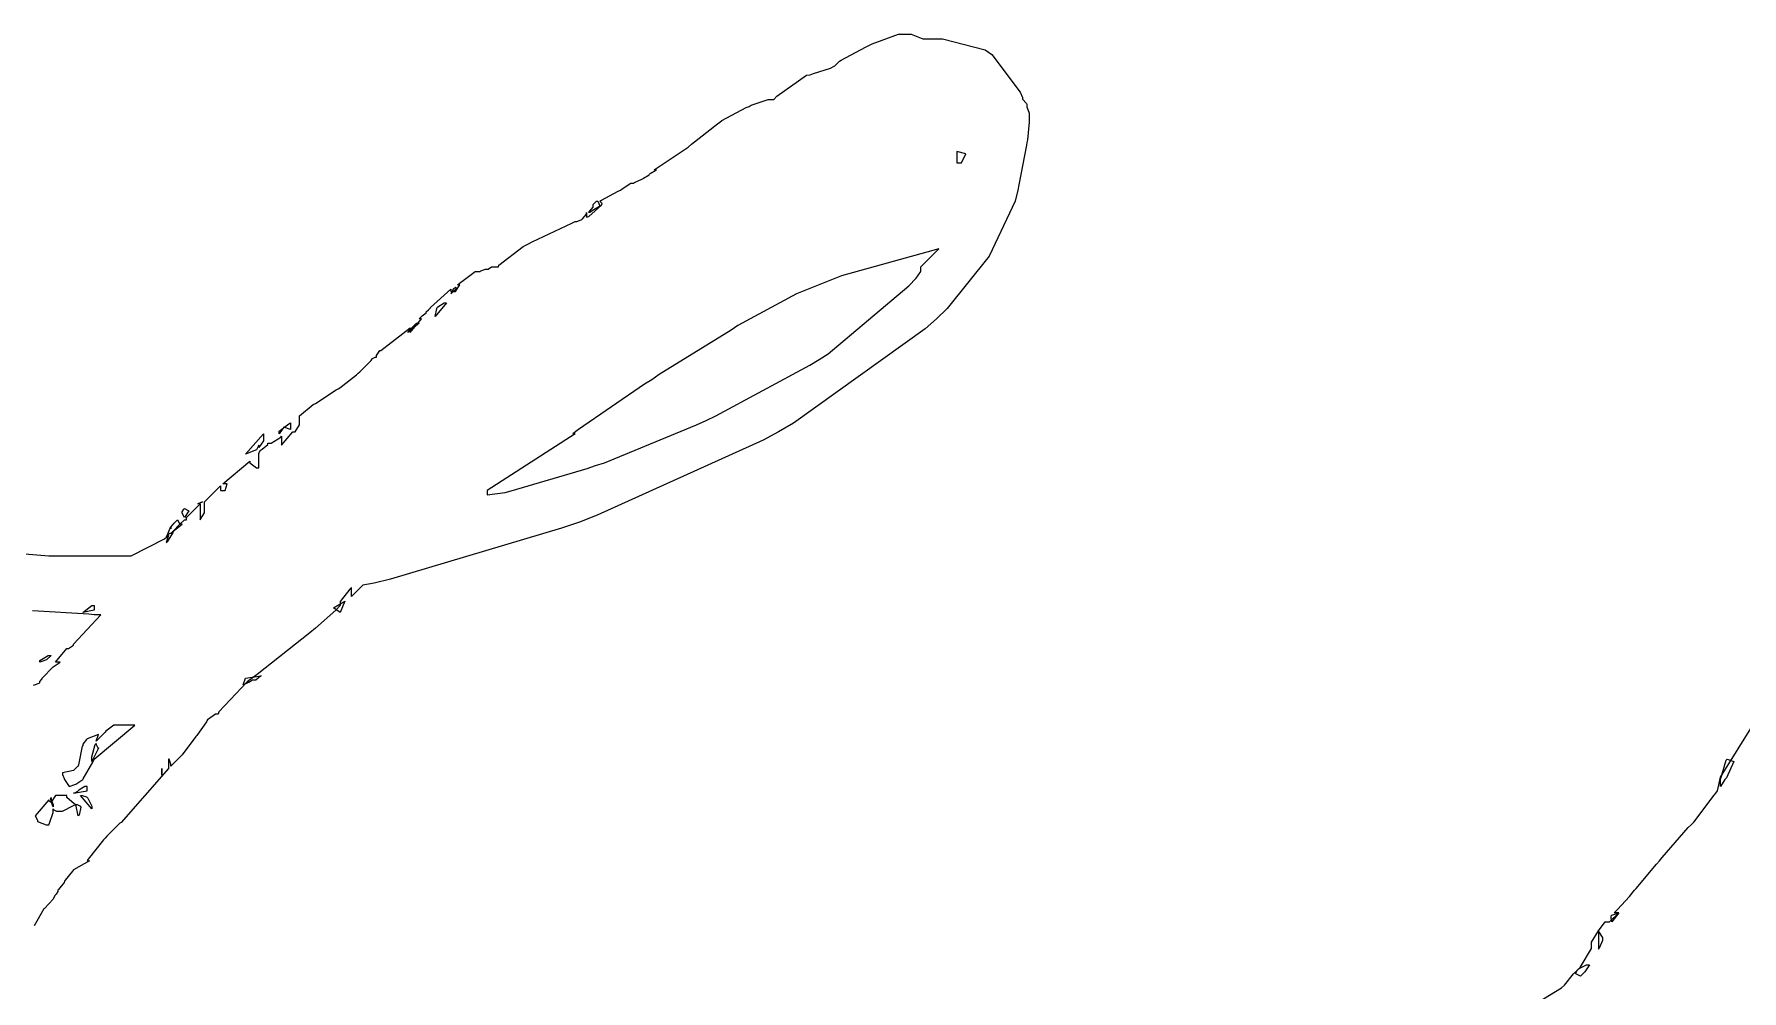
# Model space of a CAD drawing. Extents: x 103 to 248, y 22 to 332.
# Drawn here: x 154.92 to 181.59, y 144.48 to 159.42 of the extents above; entities that cross this region are included whole.
import ezdxf

# ---------------------------------------------------------------- set-up
doc = ezdxf.new("R2010")
doc.units = 0
doc.header["$MEASUREMENT"] = 0

msp = doc.modelspace()

# ---------------------------------------------------------------- linework, layer by layer
at = {"color": 7}
for points in [[(151.883, 151.546), (155.153, 151.271), (156.245, 151.271), (156.439, 151.271), (156.96, 151.536), (157.022, 151.588), (156.986, 151.482), (157.012, 151.5), (157.1, 151.642), (157.092, 151.658), (157.233, 151.765), (157.198, 151.765), (157.269, 151.835), (157.303, 151.835), (157.303, 151.871), (157.515, 152.083), (157.515, 151.835), (157.523, 151.845), (157.585, 151.944), (157.585, 151.977), (157.585, 152.013), (157.585, 152.091), (157.585, 152.117), (157.832, 152.364), (157.832, 152.294), (157.904, 152.294), (157.938, 152.4), (157.868, 152.4), (158.291, 152.753), (158.291, 152.727), (158.397, 152.647), (158.433, 152.647), (158.433, 152.859), (158.433, 152.877), (158.458, 152.921), (158.467, 152.929), (158.484, 152.939), (158.574, 153.012), (158.574, 153.035), (158.626, 153.035), (158.776, 153.124), (158.786, 153.142), (158.786, 152.999), (158.962, 153.212), (158.997, 153.212), (159.067, 153.318), (159.067, 153.458), (159.279, 153.635), (159.314, 153.653), (159.64, 153.865), (159.668, 153.881), (159.694, 153.899), (159.957, 154.102), (159.985, 154.128), (160.011, 154.146), (160.187, 154.324), (160.197, 154.34), (160.197, 154.35), (160.249, 154.376), (160.267, 154.376), (160.267, 154.402), (160.32, 154.481), (160.338, 154.481), (160.796, 154.833), (160.796, 154.763), (160.973, 154.976), (160.937, 154.976), (160.973, 155.01), (160.981, 155.02), (161.043, 155.067), (161.043, 155.082), (161.043, 155.082), (161.079, 155.116), (161.079, 155.116), (161.079, 155.116), (161.113, 155.144), (161.113, 155.152), (161.432, 155.435), (161.432, 155.399), (161.502, 155.399), (161.572, 155.505), (161.536, 155.505), (161.58, 155.54), (161.812, 155.715), (161.889, 155.715), (161.897, 155.725), (161.971, 155.751), (161.995, 155.751), (162.012, 155.751), (162.065, 155.787), (162.065, 155.787), (162.172, 155.787), (162.18, 155.813), (162.559, 156.106), (162.631, 156.14), (162.701, 156.176), (163.318, 156.466), (163.372, 156.493), (163.398, 156.493), (163.467, 156.519), (163.477, 156.527), (163.485, 156.537), (163.548, 156.61), (163.548, 156.633), (163.548, 156.563), (163.583, 156.573), (163.785, 156.748), (163.795, 156.774), (163.759, 156.81), (163.785, 156.828), (164.042, 156.97), (164.078, 156.986), (164.104, 157.004), (164.241, 157.092), (164.288, 157.092), (164.297, 157.102), (164.412, 157.154), (164.43, 157.163), (164.439, 157.172), (164.525, 157.225), (164.535, 157.233), (164.543, 157.243), (164.632, 157.295), (164.641, 157.303), (164.607, 157.303), (165.136, 157.656), (165.188, 157.7), (165.593, 158.018), (165.629, 158.044), (165.664, 158.072), (166.044, 158.274), (166.088, 158.291), (166.122, 158.309), (166.387, 158.397), (166.475, 158.397), (166.519, 158.451), (166.987, 158.778), (167.04, 158.786), (167.092, 158.804), (167.357, 158.89), (167.357, 158.89), (167.357, 158.89), (167.419, 158.918), (167.429, 158.926), (167.499, 158.997), (167.525, 159.015), (167.904, 159.217), (167.958, 159.243), (168.01, 159.271), (168.42, 159.42), (168.558, 159.42), (168.618, 159.42), (168.777, 159.359), (168.804, 159.349), (168.804, 159.349), (168.84, 159.349), (168.84, 159.349), (168.874, 159.349), (169.111, 159.349), (169.773, 159.174), (169.827, 159.139), (169.879, 159.104), (170.32, 158.513), (170.356, 158.433), (170.356, 158.407), (170.418, 158.337), (170.428, 158.327), (170.428, 158.283), (170.462, 158.184), (170.462, 158.151), (170.462, 158.046), (170.436, 157.772), (170.428, 157.728), (170.418, 157.684), (170.302, 157.066), (170.285, 156.986), (170.241, 156.81), (169.835, 155.955), (169.183, 155.135), (169.017, 154.976), (168.84, 154.817), (166.784, 153.344), (166.547, 153.212), (166.309, 153.079), (163.715, 151.907), (163.442, 151.801), (163.16, 151.704), (160.486, 150.91), (160.231, 150.848), (160.055, 150.813), (159.879, 150.636), (159.879, 150.777), (159.851, 150.75), (159.702, 150.56), (159.702, 150.496), (159.632, 150.424), (159.315, 150.143), (159.227, 150.072), (158.405, 149.419), (158.327, 149.365), (158.247, 149.305), (157.806, 148.838), (157.798, 148.802), (157.754, 148.802), (157.63, 148.714), (157.621, 148.696), (157.612, 148.679), (157.462, 148.467), (157.445, 148.449), (157.233, 148.167), (157.056, 147.99), (157.056, 148.018), (157.03, 148.096), (157.022, 148.096), (157.022, 147.954), (156.281, 147.108), (156.263, 147.1), (156.06, 146.897), (156.034, 146.862), (156.006, 146.836), (155.768, 146.536), (155.751, 146.509), (155.787, 146.509), (155.539, 146.367), (155.521, 146.351), (155.407, 146.208), (155.399, 146.19), (155.389, 146.174), (155.301, 146.06), (155.292, 146.05), (155.292, 146.033), (155.266, 145.989), (155.258, 145.98), (155.248, 145.971), (155.222, 145.91), (155.222, 145.91), (155.082, 145.767), (155.072, 145.759), (154.922, 145.495)], [(154.914, 149.253), (155, 149.287), (155.01, 149.295), (155.01, 149.313), (155.046, 149.353), (155.046, 149.365), (155.222, 149.542), (155.328, 149.614), (155.258, 149.614), (155.435, 149.824), (155.461, 149.824), (155.539, 149.878), (155.539, 149.895), (155.964, 150.354), (155.858, 150.354), (155.777, 150.363), (154.896, 150.416)], [(178.399, 144.296), (178.778, 144.525), (178.822, 144.569), (178.965, 144.745), (179.035, 144.815), (179.069, 144.843), (179.247, 145.141), (179.247, 145.238), (179.352, 145.415), (179.352, 145.132), (179.37, 145.15), (179.423, 145.27), (179.423, 145.308), (179.414, 145.318), (179.36, 145.407), (179.352, 145.415), (179.458, 145.557), (179.528, 145.557), (179.67, 145.697), (179.6, 145.697), (179.652, 145.751), (179.837, 145.954), (179.917, 146.05), (179.917, 146.05), (179.943, 146.078), (180.261, 146.456), (180.305, 146.509), (180.35, 146.563), (180.755, 147.028), (180.799, 147.072), (180.843, 147.116), (181.16, 147.533), (181.187, 147.567), (181.213, 147.603), (181.258, 147.814), (181.258, 147.814), (181.787, 148.66)]]:
    msp.add_lwpolyline(points, dxfattribs=at)
for points in [[(169.333, 157.585), (169.333, 157.409), (169.404, 157.409), (169.474, 157.551), (169.333, 157.585)], [(163.548, 156.597), (163.548, 156.597), (163.548, 156.597), (163.548, 156.597), (163.548, 156.597), (163.548, 156.597), (163.548, 156.597)], [(163.583, 156.633), (163.591, 156.643), (163.653, 156.716), (163.653, 156.74), (163.653, 156.758), (163.707, 156.81), (163.725, 156.81), (163.759, 156.74), (163.75, 156.731), (163.661, 156.679), (163.653, 156.669), (163.653, 156.669), (163.599, 156.633), (163.583, 156.633)], [(168.768, 155.715), (168.768, 155.787), (169.051, 156.068), (167.533, 155.645), (166.828, 155.363), (165.912, 154.869), (165.806, 154.799), (164.685, 154.103), (164.571, 154.023), (164.455, 153.953), (163.424, 153.247), (163.336, 153.176), (163.372, 153.176), (161.995, 152.294), (161.995, 152.224), (162.278, 152.26), (162.374, 152.286), (163.557, 152.638), (163.689, 152.683), (163.829, 152.727), (165.267, 153.318), (165.417, 153.388), (165.567, 153.46), (167.039, 154.252), (167.181, 154.34), (167.321, 154.428), (168.582, 155.488), (168.698, 155.611), (168.768, 155.715)], [(161.183, 155.01), (161.183, 155.01), (161.21, 155.135), (161.219, 155.152), (161.228, 155.162), (161.327, 155.222), (161.36, 155.222), (161.183, 155.01)], [(161.432, 155.363), (161.432, 155.363), (161.432, 155.363), (161.432, 155.363), (161.44, 155.373), (161.466, 155.419), (161.466, 155.435), (161.502, 155.469), (161.536, 155.435), (161.51, 155.435), (161.44, 155.373), (161.432, 155.363)], [(160.76, 154.763), (160.769, 154.781), (160.894, 154.905), (160.937, 154.905), (160.76, 154.763)], [(158.503, 153.176), (158.503, 153.07), (158.433, 152.965), (158.433, 152.999), (158.397, 152.929), (158.221, 152.859), (158.503, 153.176)], [(158.82, 153.282), (158.75, 153.176), (158.75, 153.22), (158.899, 153.336), (158.926, 153.352), (158.926, 153.246), (158.82, 153.282)], [(157.551, 152.117), (157.479, 152.083), (157.551, 152.117)], [(157.056, 151.624), (157.038, 151.624), (156.986, 151.572), (156.986, 151.554), (157.056, 151.73), (157.056, 151.694), (157.056, 151.722), (157.109, 151.784), (157.127, 151.801), (157.163, 151.835), (157.198, 151.765), (157.092, 151.658), (157.056, 151.624)], [(157.269, 151.871), (157.233, 151.941), (157.233, 151.959), (157.259, 152.003), (157.269, 152.011), (157.339, 151.977), (157.269, 151.871)], [(155.681, 150.39), (155.822, 150.496), (155.858, 150.496), (155.858, 150.424), (155.681, 150.39)], [(159.596, 150.46), (159.772, 150.566), (159.702, 150.39), (159.596, 150.46)], [(155.01, 149.614), (155.01, 149.64), (155.142, 149.718), (155.186, 149.718), (155.116, 149.648), (155.01, 149.614)], [(158.221, 149.365), (158.467, 149.401), (158.458, 149.393), (158.385, 149.331), (158.361, 149.331), (158.335, 149.331), (158.276, 149.295), (158.257, 149.295), (158.247, 149.287), (158.185, 149.261), (158.185, 149.261), (158.221, 149.365)], [(155.575, 147.708), (155.681, 147.778), (155.689, 147.788), (155.84, 148.052), (155.858, 148.096), (156.493, 148.626), (156.493, 148.626), (156.385, 148.626), (156.351, 148.626), (156.315, 148.626), (156.236, 148.626), (156.21, 148.626), (156.166, 148.626), (156.042, 148.537), (156.034, 148.519), (155.892, 148.379), (155.928, 148.483), (155.751, 148.413), (155.742, 148.405), (155.681, 148.332), (155.681, 148.307), (155.671, 148.299), (155.619, 148.034), (155.611, 147.99), (155.601, 147.982), (155.539, 147.92), (155.539, 147.92), (155.363, 147.884), (155.363, 147.858), (155.389, 147.796), (155.399, 147.778), (155.469, 147.673), (155.575, 147.708)], [(155.822, 148.06), (155.822, 148.132), (155.874, 148.326), (155.892, 148.343), (155.892, 148.326), (155.918, 148.273), (155.928, 148.273), (155.918, 148.247), (155.83, 148.07), (155.822, 148.06)], [(181.468, 148.06), (181.468, 148.06), (181.354, 147.806), (181.328, 147.778), (181.258, 147.673), (181.258, 147.779), (181.346, 148.08), (181.364, 148.096), (181.468, 148.06)], [(156.916, 147.954), (156.916, 147.85), (156.916, 147.954)], [(154.976, 147.144), (154.976, 147.126), (155.108, 147.072), (155.152, 147.072), (155.16, 147.1), (155.222, 147.265), (155.222, 147.321), (155.222, 147.312), (155.274, 147.285), (155.292, 147.285), (155.363, 147.285), (155.539, 147.374), (155.575, 147.391), (155.547, 147.4), (155.435, 147.5), (155.435, 147.531), (155.258, 147.531), (155.186, 147.425), (155.177, 147.425), (155.152, 147.453), (155.152, 147.461), (154.94, 147.215), (154.976, 147.144)], [(155.186, 147.497), (155.186, 147.463), (155.222, 147.382), (155.222, 147.355), (155.213, 147.365), (155.177, 147.479), (155.186, 147.497)], [(155.751, 147.602), (155.751, 147.673), (155.715, 147.673), (155.619, 147.611), (155.611, 147.602), (155.601, 147.593), (155.554, 147.567), (155.539, 147.567), (155.751, 147.602)], [(155.645, 147.531), (155.671, 147.531), (155.742, 147.507), (155.751, 147.497), (155.76, 147.489), (155.822, 147.363), (155.822, 147.321), (155.645, 147.531)], [(155.575, 147.391), (155.592, 147.391), (155.645, 147.365), (155.645, 147.355), (155.654, 147.347), (155.627, 147.224), (155.611, 147.215), (155.575, 147.391)], [(179.67, 145.697), (179.564, 145.557), (179.564, 145.591), (179.554, 145.601), (179.554, 145.653), (179.564, 145.661), (179.67, 145.697)], [(179.071, 144.709), (178.999, 144.745), (178.999, 144.763), (179.025, 144.807), (179.035, 144.815), (179.043, 144.825), (179.168, 144.885), (179.211, 144.885), (179.141, 144.779), (179.071, 144.709)]]:
    msp.add_lwpolyline(points, close=True, dxfattribs=at)

doc.saveas('drawing.dxf')
